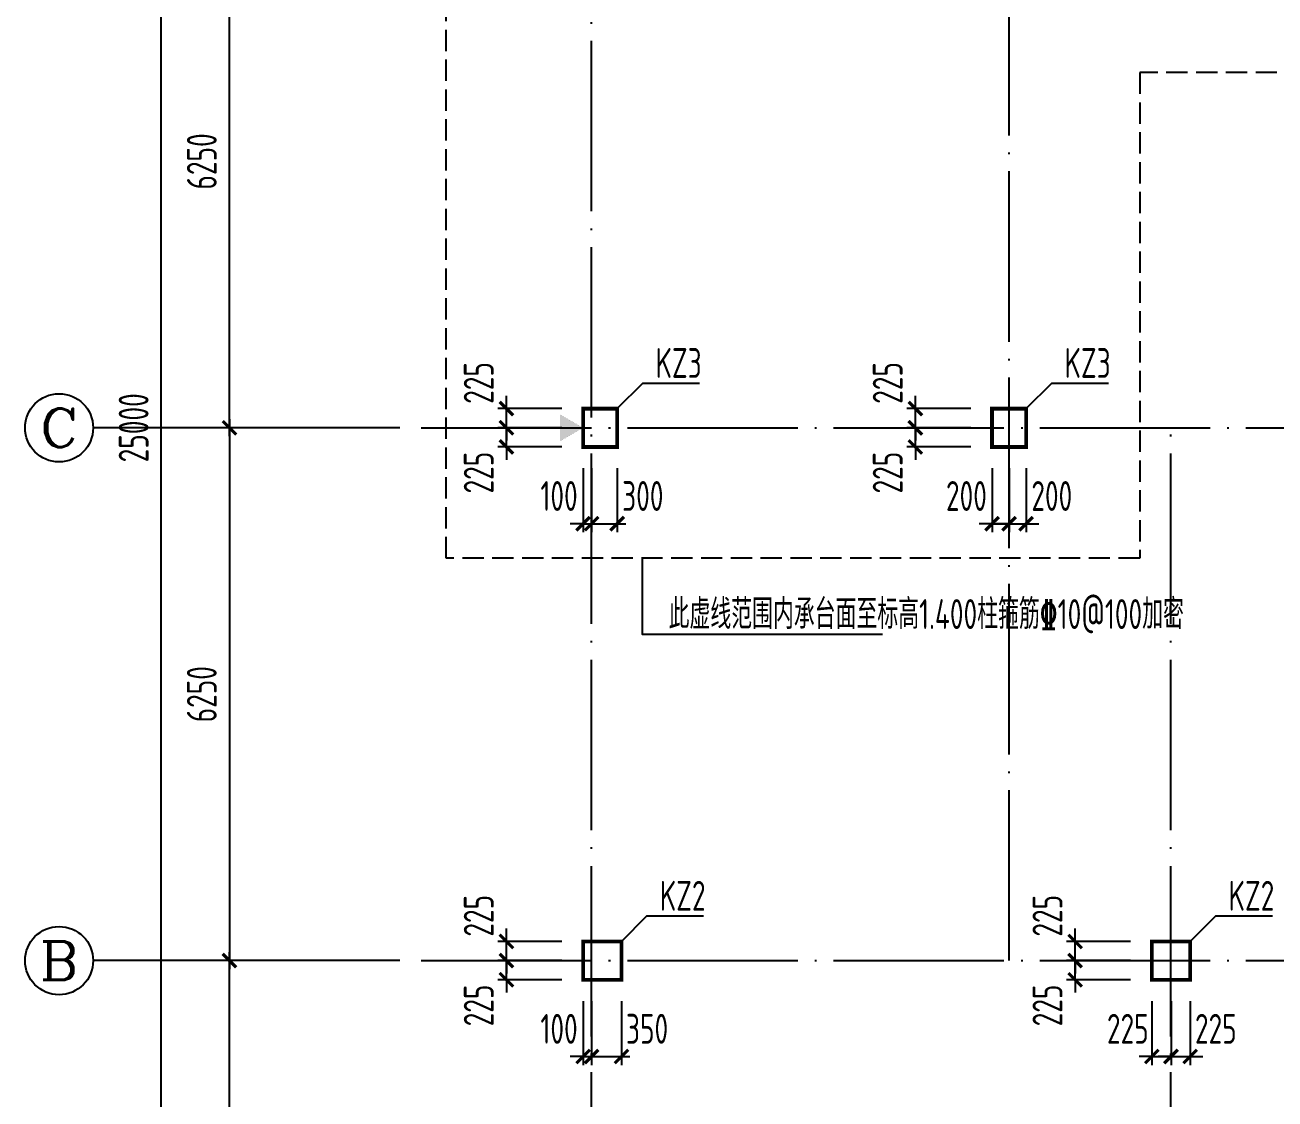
# Model space of a CAD drawing. Extents: x 287149 to 898857, y 100802 to 160212.
# Drawn here: x 613637 to 628308, y 115339 to 127937 of the extents above; entities that cross this region are included whole.
import ezdxf
from ezdxf.enums import TextEntityAlignment as Align

# ---------------------------------------------------------------- set-up
doc = ezdxf.new("R2010")
doc.units = 0
doc.header["$LTSCALE"] = 1000
doc.linetypes.add('DASH', pattern=[0.35, 0.25, -0.1])
doc.linetypes.add('DOTE', pattern=[2.42, 2, -0.2, 0.02, -0.2])
doc.layers.get('0').update_dxf_attribs({"linetype": 'CONTINUOUS'})
doc.layers.get('DEFPOINTS').update_dxf_attribs({"linetype": 'CONTINUOUS'})
for name, color, linetype in [('AXIS', 8, 'DOTE'), ('AXIS_DIM', 3, 'CONTINUOUS'), ('AXIS_TEXT', 3, 'CONTINUOUS'), ('COLU', 7, 'CONTINUOUS'), ('DIM', 3, 'CONTINUOUS'), ('SJSM', 150, 'CONTINUOUS'), ('TEXT', 7, 'CONTINUOUS')]:
    doc.layers.add(name, color=color, linetype=linetype)
doc.styles.add('_AXIS', font='complex.shx', dxfattribs={"bigfont": 'gbcbig.shx'})
doc.styles.add('COMPLEX', font='COMPLEX')
doc.styles.add('TSSD_Dimension', font='tssdeng.shx', dxfattribs={"width": 0.7, "bigfont": 'hztxt.shx'})
doc.styles.add('TSSD_Rein', font='tssdeng.shx', dxfattribs={"width": 0.7, "bigfont": 'hztxt.shx'})
doc.dimstyles.new('TSSD_100_100', dxfattribs={"dimtxt": 350, "dimasz": 150, "dimexe": 100, "dimexo": 250, "dimgap": 150, "dimtad": 1, "dimdec": 0, "dimzin": 0, "dimdsep": 46, "dimtxsty": 'TSSD_Dimension', "dimblk": 'ARCHTICK', "dimcen": 0, "dimdle": 100, "dimclrd": 3, "dimclre": 3, "dimclrt": 7, "dimadec": 0, "dimazin": 0, "dimtfac": 1, "dimtdec": 0, "dimtix": 1, "dimtmove": 2, "dimatfit": 3, "dimfxl": 100, "dimtolj": 1, "dimtzin": 0, "dimarcsym": 0})

# ---------------------------------------------------------------- blocks, each defined once
blk = doc.blocks.new('_ARCHTICK')
at = {"color": 0}
blk.add_lwpolyline([(-0.53, -0.53, 0.25, 0.25, 0), (0.53, 0.53, 0.5, 0.5, 0)], format="xyseb", dxfattribs=at)
blk = doc.blocks.new('*D95')
at = {"layer": 'AXIS_DIM', "color": 3, "lineweight": -2}
for p, q in [((618037, 116962), (615937, 116962)), ((616037, 110712), (616037, 117062)), ((618037, 110812), (615937, 110812))]:
    blk.add_line(p, q, dxfattribs=at)
at = {"layer": 'DEFPOINTS', "color": 0}
for p in [(616037, 116962), (618287, 116962), (618287, 110812)]:
    blk.add_point(p, dxfattribs=at)
at = {"layer": 'AXIS_DIM', "color": 3, "lineweight": -2, "xscale": 150, "yscale": 150, "zscale": 150}
for p, rotation in [((616037, 116962), 90), ((616037, 110812), 270)]:
    blk.add_blockref('_ARCHTICK', p, dxfattribs=dict(at, rotation=rotation))
at = {"layer": 'AXIS_DIM', "color": 7, "insert": (615712, 113887), "char_height": 350, "attachment_point": 5, "rotation": 90, "style": 'TSSD_Dimension'}
blk.add_mtext('\\A1;6150', dxfattribs=at)
blk = doc.blocks.new('*D96')
at = {"layer": 'AXIS_DIM', "color": 3, "lineweight": -2}
for p, q in [((616037, 123312), (616037, 116862)), ((618037, 123212), (615937, 123212)), ((618037, 116962), (615937, 116962))]:
    blk.add_line(p, q, dxfattribs=at)
at = {"layer": 'DEFPOINTS', "color": 0}
for p in [(618287, 123212), (616037, 116962), (618287, 116962)]:
    blk.add_point(p, dxfattribs=at)
at = {"layer": 'AXIS_DIM', "color": 3, "lineweight": -2, "xscale": 150, "yscale": 150, "zscale": 150}
for p, rotation in [((616037, 123212), 90), ((616037, 116962), 270)]:
    blk.add_blockref('_ARCHTICK', p, dxfattribs=dict(at, rotation=rotation))
at = {"layer": 'AXIS_DIM', "color": 7, "insert": (615712, 120087), "char_height": 350, "attachment_point": 5, "rotation": 90, "style": 'TSSD_Dimension'}
blk.add_mtext('\\A1;6250', dxfattribs=at)
blk = doc.blocks.new('*D99')
at = {"layer": 'AXIS_DIM', "color": 3, "lineweight": -2}
for p, q in [((618037, 135712), (615137, 135712)), ((615237, 110612), (615237, 135812)), ((618037, 110712), (615137, 110712))]:
    blk.add_line(p, q, dxfattribs=at)
at = {"layer": 'DEFPOINTS', "color": 0}
for p in [(615237, 135712), (618287, 135712), (618287, 110712)]:
    blk.add_point(p, dxfattribs=at)
at = {"layer": 'AXIS_DIM', "color": 3, "lineweight": -2, "xscale": 150, "yscale": 150, "zscale": 150}
for p, rotation in [((615237, 135712), 90), ((615237, 110712), 270)]:
    blk.add_blockref('_ARCHTICK', p, dxfattribs=dict(at, rotation=rotation))
at = {"layer": 'AXIS_DIM', "color": 7, "insert": (614912, 123212), "char_height": 350, "attachment_point": 5, "rotation": 90, "style": 'TSSD_Dimension'}
blk.add_mtext('\\A1;25000', dxfattribs=at)
blk = doc.blocks.new('_AXISO')
blk.add_circle((0, 0), 0.5)
at = {"layer": 'AXIS_TEXT', "style": 'COMPLEX', "width": 1.041667}
blk.add_attdef('A', text='', height=0.56, dxfattribs=at).set_placement((-0.25, -0.28), (0.25, -0.28), align=Align.FIT)
blk = doc.blocks.new('*D104')
at = {"layer": 'AXIS_DIM', "color": 3, "lineweight": -2}
for p, q in [((616037, 123112), (616037, 129562)), ((618037, 129462), (615937, 129462)), ((618037, 123212), (615937, 123212))]:
    blk.add_line(p, q, dxfattribs=at)
at = {"layer": 'DEFPOINTS', "color": 0}
for p in [(616037, 129462), (618287, 129462), (618287, 123212)]:
    blk.add_point(p, dxfattribs=at)
at = {"layer": 'AXIS_DIM', "color": 3, "lineweight": -2, "xscale": 150, "yscale": 150, "zscale": 150}
for p, rotation in [((616037, 129462), 90), ((616037, 123212), 270)]:
    blk.add_blockref('_ARCHTICK', p, dxfattribs=dict(at, rotation=rotation))
at = {"layer": 'AXIS_DIM', "color": 7, "insert": (615712, 126337), "char_height": 350, "attachment_point": 5, "rotation": 90, "style": 'TSSD_Dimension'}
blk.add_mtext('\\A1;6250', dxfattribs=at)
blk = doc.blocks.new('*D122')
at = {"layer": 'DEFPOINTS', "color": 0}
for p in [(620187, 116737), (620287, 116737), (620287, 115837)]:
    blk.add_point(p, dxfattribs=at)
at = {"layer": 'DIM', "color": 3, "lineweight": -2}
for p, q in [((620187, 116487), (620187, 115737)), ((620287, 116487), (620287, 115737)), ((620187, 115837), (620037, 115837)), ((620187, 115837), (620287, 115837)), ((620287, 115837), (620437, 115837))]:
    blk.add_line(p, q, dxfattribs=at)
at = {"layer": 'DIM', "color": 3, "lineweight": -2, "xscale": 150, "yscale": 150, "zscale": 150}
blk.add_blockref('_ARCHTICK', (620187, 115837), dxfattribs=at)
at = {"layer": 'DIM', "color": 3, "lineweight": -2, "xscale": 150, "yscale": 150, "zscale": 150, "rotation": 180}
blk.add_blockref('_ARCHTICK', (620287, 115837), dxfattribs=at)
at = {"layer": 'DIM', "color": 7, "insert": (619905, 116162), "char_height": 350, "attachment_point": 5, "style": 'TSSD_Dimension'}
blk.add_mtext('\\A1;100', dxfattribs=at)
blk = doc.blocks.new('*D123')
at = {"layer": 'DEFPOINTS', "color": 0}
for p in [(620287, 116737), (620637, 116737), (620637, 115837)]:
    blk.add_point(p, dxfattribs=at)
at = {"layer": 'DIM', "color": 3, "lineweight": -2}
for p, q in [((620287, 116487), (620287, 115737)), ((620637, 116487), (620637, 115737)), ((620187, 115837), (620737, 115837))]:
    blk.add_line(p, q, dxfattribs=at)
at = {"layer": 'DIM', "color": 3, "lineweight": -2, "xscale": 150, "yscale": 150, "zscale": 150, "rotation": 180}
blk.add_blockref('_ARCHTICK', (620287, 115837), dxfattribs=at)
at = {"layer": 'DIM', "color": 3, "lineweight": -2, "xscale": 150, "yscale": 150, "zscale": 150}
blk.add_blockref('_ARCHTICK', (620637, 115837), dxfattribs=at)
at = {"layer": 'DIM', "color": 7, "insert": (620938, 116162), "char_height": 350, "attachment_point": 5, "style": 'TSSD_Dimension'}
blk.add_mtext('\\A1;350', dxfattribs=at)
blk = doc.blocks.new('*D124')
at = {"layer": 'DEFPOINTS', "color": 0}
for p in [(619287, 116962), (620187, 116962), (620187, 116737)]:
    blk.add_point(p, dxfattribs=at)
at = {"layer": 'DIM', "color": 3, "lineweight": -2}
for p, q in [((619287, 116962), (619287, 117112)), ((619937, 116962), (619187, 116962)), ((619287, 116737), (619287, 116962)), ((619937, 116737), (619187, 116737)), ((619287, 116737), (619287, 116587))]:
    blk.add_line(p, q, dxfattribs=at)
at = {"layer": 'DIM', "color": 3, "lineweight": -2, "xscale": 150, "yscale": 150, "zscale": 150}
for p, rotation in [((619287, 116962), 270), ((619287, 116737), 90)]:
    blk.add_blockref('_ARCHTICK', p, dxfattribs=dict(at, rotation=rotation))
at = {"layer": 'DIM', "color": 7, "insert": (618962, 116436), "char_height": 350, "attachment_point": 5, "rotation": 90, "style": 'TSSD_Dimension'}
blk.add_mtext('\\A1;225', dxfattribs=at)
blk = doc.blocks.new('*D125')
at = {"layer": 'DEFPOINTS', "color": 0}
for p in [(619287, 117187), (620187, 117187), (620187, 116962)]:
    blk.add_point(p, dxfattribs=at)
at = {"layer": 'DIM', "color": 3, "lineweight": -2}
for p, q in [((619287, 117187), (619287, 117337)), ((619937, 117187), (619187, 117187)), ((619287, 116962), (619287, 117187)), ((619937, 116962), (619187, 116962)), ((619287, 116962), (619287, 116812))]:
    blk.add_line(p, q, dxfattribs=at)
at = {"layer": 'DIM', "color": 3, "lineweight": -2, "xscale": 150, "yscale": 150, "zscale": 150}
for p, rotation in [((619287, 117187), 270), ((619287, 116962), 90)]:
    blk.add_blockref('_ARCHTICK', p, dxfattribs=dict(at, rotation=rotation))
at = {"layer": 'DIM', "color": 7, "insert": (618962, 117488), "char_height": 350, "attachment_point": 5, "rotation": 90, "style": 'TSSD_Dimension'}
blk.add_mtext('\\A1;225', dxfattribs=at)
blk = doc.blocks.new('*D126')
at = {"layer": 'DEFPOINTS', "color": 0}
for p in [(626862, 116737), (627087, 116737), (627087, 115837)]:
    blk.add_point(p, dxfattribs=at)
at = {"layer": 'DIM', "color": 3, "lineweight": -2}
for p, q in [((626862, 116487), (626862, 115737)), ((627087, 116487), (627087, 115737)), ((626862, 115837), (626712, 115837)), ((626862, 115837), (627087, 115837)), ((627087, 115837), (627237, 115837))]:
    blk.add_line(p, q, dxfattribs=at)
at = {"layer": 'DIM', "color": 3, "lineweight": -2, "xscale": 150, "yscale": 150, "zscale": 150}
blk.add_blockref('_ARCHTICK', (626862, 115837), dxfattribs=at)
at = {"layer": 'DIM', "color": 3, "lineweight": -2, "xscale": 150, "yscale": 150, "zscale": 150, "rotation": 180}
blk.add_blockref('_ARCHTICK', (627087, 115837), dxfattribs=at)
at = {"layer": 'DIM', "color": 7, "insert": (626580, 116162), "char_height": 350, "attachment_point": 5, "style": 'TSSD_Dimension'}
blk.add_mtext('\\A1;225', dxfattribs=at)
blk = doc.blocks.new('*D127')
at = {"layer": 'DEFPOINTS', "color": 0}
for p in [(627087, 116737), (627312, 116737), (627312, 115837)]:
    blk.add_point(p, dxfattribs=at)
at = {"layer": 'DIM', "color": 3, "lineweight": -2}
for p, q in [((627087, 116487), (627087, 115737)), ((627312, 116487), (627312, 115737)), ((627087, 115837), (626937, 115837)), ((627087, 115837), (627312, 115837)), ((627312, 115837), (627462, 115837))]:
    blk.add_line(p, q, dxfattribs=at)
at = {"layer": 'DIM', "color": 3, "lineweight": -2, "xscale": 150, "yscale": 150, "zscale": 150}
blk.add_blockref('_ARCHTICK', (627087, 115837), dxfattribs=at)
at = {"layer": 'DIM', "color": 3, "lineweight": -2, "xscale": 150, "yscale": 150, "zscale": 150, "rotation": 180}
blk.add_blockref('_ARCHTICK', (627312, 115837), dxfattribs=at)
at = {"layer": 'DIM', "color": 7, "insert": (627613, 116162), "char_height": 350, "attachment_point": 5, "style": 'TSSD_Dimension'}
blk.add_mtext('\\A1;225', dxfattribs=at)
blk = doc.blocks.new('*D128')
at = {"layer": 'DEFPOINTS', "color": 0}
for p in [(625962, 116962), (626862, 116962), (626862, 116737)]:
    blk.add_point(p, dxfattribs=at)
at = {"layer": 'DIM', "color": 3, "lineweight": -2}
for p, q in [((625962, 116962), (625962, 117112)), ((626612, 116962), (625862, 116962)), ((625962, 116737), (625962, 116962)), ((626612, 116737), (625862, 116737)), ((625962, 116737), (625962, 116587))]:
    blk.add_line(p, q, dxfattribs=at)
at = {"layer": 'DIM', "color": 3, "lineweight": -2, "xscale": 150, "yscale": 150, "zscale": 150}
for p, rotation in [((625962, 116962), 270), ((625962, 116737), 90)]:
    blk.add_blockref('_ARCHTICK', p, dxfattribs=dict(at, rotation=rotation))
at = {"layer": 'DIM', "color": 7, "insert": (625637, 116436), "char_height": 350, "attachment_point": 5, "rotation": 90, "style": 'TSSD_Dimension'}
blk.add_mtext('\\A1;225', dxfattribs=at)
blk = doc.blocks.new('*D129')
at = {"layer": 'DEFPOINTS', "color": 0}
for p in [(625962, 117187), (626862, 117187), (626862, 116962)]:
    blk.add_point(p, dxfattribs=at)
at = {"layer": 'DIM', "color": 3, "lineweight": -2}
for p, q in [((625962, 117187), (625962, 117337)), ((626612, 117187), (625862, 117187)), ((625962, 116962), (625962, 117187)), ((626612, 116962), (625862, 116962)), ((625962, 116962), (625962, 116812))]:
    blk.add_line(p, q, dxfattribs=at)
at = {"layer": 'DIM', "color": 3, "lineweight": -2, "xscale": 150, "yscale": 150, "zscale": 150}
for p, rotation in [((625962, 117187), 270), ((625962, 116962), 90)]:
    blk.add_blockref('_ARCHTICK', p, dxfattribs=dict(at, rotation=rotation))
at = {"layer": 'DIM', "color": 7, "insert": (625637, 117488), "char_height": 350, "attachment_point": 5, "rotation": 90, "style": 'TSSD_Dimension'}
blk.add_mtext('\\A1;225', dxfattribs=at)
blk = doc.blocks.new('*D134')
at = {"layer": 'DEFPOINTS', "color": 0}
for p in [(620187, 122987), (620287, 122987), (620287, 122087)]:
    blk.add_point(p, dxfattribs=at)
at = {"layer": 'DIM', "color": 3, "lineweight": -2}
for p, q in [((620187, 122737), (620187, 121987)), ((620287, 122737), (620287, 121987)), ((620187, 122087), (620037, 122087)), ((620187, 122087), (620287, 122087)), ((620287, 122087), (620437, 122087))]:
    blk.add_line(p, q, dxfattribs=at)
at = {"layer": 'DIM', "color": 3, "lineweight": -2, "xscale": 150, "yscale": 150, "zscale": 150}
blk.add_blockref('_ARCHTICK', (620187, 122087), dxfattribs=at)
at = {"layer": 'DIM', "color": 3, "lineweight": -2, "xscale": 150, "yscale": 150, "zscale": 150, "rotation": 180}
blk.add_blockref('_ARCHTICK', (620287, 122087), dxfattribs=at)
at = {"layer": 'DIM', "color": 7, "insert": (619905, 122412), "char_height": 350, "attachment_point": 5, "style": 'TSSD_Dimension'}
blk.add_mtext('\\A1;100', dxfattribs=at)
blk = doc.blocks.new('*D135')
at = {"layer": 'DEFPOINTS', "color": 0}
for p in [(620287, 122987), (620587, 122987), (620587, 122087)]:
    blk.add_point(p, dxfattribs=at)
at = {"layer": 'DIM', "color": 3, "lineweight": -2}
for p, q in [((620287, 122737), (620287, 121987)), ((620587, 122737), (620587, 121987)), ((620187, 122087), (620687, 122087))]:
    blk.add_line(p, q, dxfattribs=at)
at = {"layer": 'DIM', "color": 3, "lineweight": -2, "xscale": 150, "yscale": 150, "zscale": 150, "rotation": 180}
blk.add_blockref('_ARCHTICK', (620287, 122087), dxfattribs=at)
at = {"layer": 'DIM', "color": 3, "lineweight": -2, "xscale": 150, "yscale": 150, "zscale": 150}
blk.add_blockref('_ARCHTICK', (620587, 122087), dxfattribs=at)
at = {"layer": 'DIM', "color": 7, "insert": (620888, 122412), "char_height": 350, "attachment_point": 5, "style": 'TSSD_Dimension'}
blk.add_mtext('\\A1;300', dxfattribs=at)
blk = doc.blocks.new('*D136')
at = {"layer": 'DEFPOINTS', "color": 0}
for p in [(619287, 123212), (620187, 123212), (620187, 122987)]:
    blk.add_point(p, dxfattribs=at)
at = {"layer": 'DIM', "color": 3, "lineweight": -2}
for p, q in [((619287, 123212), (619287, 123362)), ((619937, 123212), (619187, 123212)), ((619287, 122987), (619287, 123212)), ((619937, 122987), (619187, 122987)), ((619287, 122987), (619287, 122837))]:
    blk.add_line(p, q, dxfattribs=at)
at = {"layer": 'DIM', "color": 3, "lineweight": -2, "xscale": 150, "yscale": 150, "zscale": 150}
for p, rotation in [((619287, 123212), 270), ((619287, 122987), 90)]:
    blk.add_blockref('_ARCHTICK', p, dxfattribs=dict(at, rotation=rotation))
at = {"layer": 'DIM', "color": 7, "insert": (618962, 122686), "char_height": 350, "attachment_point": 5, "rotation": 90, "style": 'TSSD_Dimension'}
blk.add_mtext('\\A1;225', dxfattribs=at)
blk = doc.blocks.new('*D137')
at = {"layer": 'DEFPOINTS', "color": 0}
for p in [(619287, 123437), (620187, 123437), (620187, 123212)]:
    blk.add_point(p, dxfattribs=at)
at = {"layer": 'DIM', "color": 3, "lineweight": -2}
for p, q in [((619287, 123437), (619287, 123587)), ((619937, 123437), (619187, 123437)), ((619287, 123212), (619287, 123437)), ((619937, 123212), (619187, 123212)), ((619287, 123212), (619287, 123062))]:
    blk.add_line(p, q, dxfattribs=at)
at = {"layer": 'DIM', "color": 3, "lineweight": -2, "xscale": 150, "yscale": 150, "zscale": 150}
for p, rotation in [((619287, 123437), 270), ((619287, 123212), 90)]:
    blk.add_blockref('_ARCHTICK', p, dxfattribs=dict(at, rotation=rotation))
at = {"layer": 'DIM', "color": 7, "insert": (618962, 123738), "char_height": 350, "attachment_point": 5, "rotation": 90, "style": 'TSSD_Dimension'}
blk.add_mtext('\\A1;225', dxfattribs=at)
blk = doc.blocks.new('*D138')
at = {"layer": 'DEFPOINTS', "color": 0}
for p in [(624987, 122987), (625187, 122987), (625187, 122087)]:
    blk.add_point(p, dxfattribs=at)
at = {"layer": 'DIM', "color": 3, "lineweight": -2}
for p, q in [((624987, 122737), (624987, 121987)), ((625187, 122737), (625187, 121987)), ((624987, 122087), (624837, 122087)), ((624987, 122087), (625187, 122087)), ((625187, 122087), (625337, 122087))]:
    blk.add_line(p, q, dxfattribs=at)
at = {"layer": 'DIM', "color": 3, "lineweight": -2, "xscale": 150, "yscale": 150, "zscale": 150}
blk.add_blockref('_ARCHTICK', (624987, 122087), dxfattribs=at)
at = {"layer": 'DIM', "color": 3, "lineweight": -2, "xscale": 150, "yscale": 150, "zscale": 150, "rotation": 180}
blk.add_blockref('_ARCHTICK', (625187, 122087), dxfattribs=at)
at = {"layer": 'DIM', "color": 7, "insert": (624686, 122412), "char_height": 350, "attachment_point": 5, "style": 'TSSD_Dimension'}
blk.add_mtext('\\A1;200', dxfattribs=at)
blk = doc.blocks.new('*D139')
at = {"layer": 'DEFPOINTS', "color": 0}
for p in [(625187, 122987), (625387, 122987), (625387, 122087)]:
    blk.add_point(p, dxfattribs=at)
at = {"layer": 'DIM', "color": 3, "lineweight": -2}
for p, q in [((625187, 122737), (625187, 121987)), ((625387, 122737), (625387, 121987)), ((625187, 122087), (625037, 122087)), ((625187, 122087), (625387, 122087)), ((625387, 122087), (625537, 122087))]:
    blk.add_line(p, q, dxfattribs=at)
at = {"layer": 'DIM', "color": 3, "lineweight": -2, "xscale": 150, "yscale": 150, "zscale": 150}
blk.add_blockref('_ARCHTICK', (625187, 122087), dxfattribs=at)
at = {"layer": 'DIM', "color": 3, "lineweight": -2, "xscale": 150, "yscale": 150, "zscale": 150, "rotation": 180}
blk.add_blockref('_ARCHTICK', (625387, 122087), dxfattribs=at)
at = {"layer": 'DIM', "color": 7, "insert": (625688, 122412), "char_height": 350, "attachment_point": 5, "style": 'TSSD_Dimension'}
blk.add_mtext('\\A1;200', dxfattribs=at)
blk = doc.blocks.new('*D140')
at = {"layer": 'DEFPOINTS', "color": 0}
for p in [(624087, 123212), (624987, 123212), (624987, 122987)]:
    blk.add_point(p, dxfattribs=at)
at = {"layer": 'DIM', "color": 3, "lineweight": -2}
for p, q in [((624087, 123212), (624087, 123362)), ((624737, 123212), (623987, 123212)), ((624087, 122987), (624087, 123212)), ((624737, 122987), (623987, 122987)), ((624087, 122987), (624087, 122837))]:
    blk.add_line(p, q, dxfattribs=at)
at = {"layer": 'DIM', "color": 3, "lineweight": -2, "xscale": 150, "yscale": 150, "zscale": 150}
for p, rotation in [((624087, 123212), 270), ((624087, 122987), 90)]:
    blk.add_blockref('_ARCHTICK', p, dxfattribs=dict(at, rotation=rotation))
at = {"layer": 'DIM', "color": 7, "insert": (623762, 122686), "char_height": 350, "attachment_point": 5, "rotation": 90, "style": 'TSSD_Dimension'}
blk.add_mtext('\\A1;225', dxfattribs=at)
blk = doc.blocks.new('*D141')
at = {"layer": 'DEFPOINTS', "color": 0}
for p in [(624087, 123437), (624987, 123437), (624987, 123212)]:
    blk.add_point(p, dxfattribs=at)
at = {"layer": 'DIM', "color": 3, "lineweight": -2}
for p, q in [((624087, 123437), (624087, 123587)), ((624737, 123437), (623987, 123437)), ((624087, 123212), (624087, 123437)), ((624737, 123212), (623987, 123212)), ((624087, 123212), (624087, 123062))]:
    blk.add_line(p, q, dxfattribs=at)
at = {"layer": 'DIM', "color": 3, "lineweight": -2, "xscale": 150, "yscale": 150, "zscale": 150}
for p, rotation in [((624087, 123437), 270), ((624087, 123212), 90)]:
    blk.add_blockref('_ARCHTICK', p, dxfattribs=dict(at, rotation=rotation))
at = {"layer": 'DIM', "color": 7, "insert": (623762, 123738), "char_height": 350, "attachment_point": 5, "rotation": 90, "style": 'TSSD_Dimension'}
blk.add_mtext('\\A1;225', dxfattribs=at)

msp = doc.modelspace()

# ---------------------------------------------------------------- hatches: boundary and pattern name
at = {"layer": 'SJSM', "linetype": 'Continuous'}
msp.add_hatch(color=1, dxfattribs=at).paths.add_polyline_path([(619915.467, 123054.955), (619915.467, 123368.461), (620186.971, 123211.708)])

# ---------------------------------------------------------------- linework, layer by layer
at = {"layer": 'AXIS'}
for p, q in [((620286.971, 108811.708), (620286.971, 137111.708)), ((625186.971, 116961.708), (625186.971, 137111.708)), ((618286.971, 123211.708), (632086.971, 123211.708)), ((627086.971, 108811.708), (627086.971, 123211.708)), ((618286.971, 116961.708), (632086.971, 116961.708))]:
    msp.add_line(p, q, dxfattribs=at)
at = {"layer": 'AXIS_TEXT'}
for p, q in [((618036.971, 123211.708), (614437.045, 123211.708)), ((617536.971, 116961.708), (614437.045, 116961.708))]:
    msp.add_line(p, q, dxfattribs=at)
at = {"layer": 'COLU', "ltscale": 0.01, "const_width": 45}
for points in [[(620586.971, 122986.708), (620586.971, 123436.708), (620186.971, 123436.708), (620186.971, 122986.708)], [(625386.971, 122986.708), (625386.971, 123436.708), (624986.971, 123436.708), (624986.971, 122986.708)], [(620636.971, 116736.708), (620636.971, 117186.708), (620186.971, 117186.708), (620186.971, 116736.708)], [(627311.971, 116736.708), (627311.971, 117186.708), (626861.971, 117186.708), (626861.971, 116736.708)]]:
    msp.add_lwpolyline(points, close=True, dxfattribs=at)
at = {"layer": 'SJSM', "color": 1, "linetype": 'Continuous', "const_width": 0.5}
msp.add_lwpolyline([(619915.467, 123368.461), (619915.467, 123054.955), (620186.971, 123211.708)], close=True, dxfattribs=at)
at = {"layer": 'TEXT', "linetype": 'DASH'}
msp.add_lwpolyline([(626720.962, 127379.312), (626720.962, 121681.821), (618581.365, 121681.821), (618581.365, 136848.737), (631481.024, 136848.737), (631481.024, 127379.312), (626720.962, 127379.312)], close=True, dxfattribs=at)
at = {"layer": 'TEXT'}
for points in [[(620586.971, 123436.708), (620886.971, 123737.129), (621551.836, 123737.129)], [(625386.971, 123436.708), (625686.971, 123737.129), (626351.836, 123737.129)], [(620879.584, 121681.821), (620879.584, 120792.259), (623700.3, 120792.259)], [(620636.971, 117186.708), (620936.971, 117487.129), (621601.836, 117487.129)], [(627311.971, 117186.708), (627611.971, 117487.129), (628276.836, 117487.129)]]:
    msp.add_lwpolyline(points, dxfattribs=at)

# ---------------------------------------------------------------- block references
at = {"layer": 'AXIS_TEXT'}
ref = msp.add_blockref('_AXISO', (614037.045, 123211.708), dxfattribs=dict(at, xscale=800, yscale=800, zscale=800))
ref.add_attrib('A', 'C', dxfattribs={"height": 452.548, "style": '_AXIS', "width": 1.4}).set_placement((613810.771, 122985.434), (614263.319, 122985.434), align=Align.FIT)
ref = msp.add_blockref('_AXISO', (614037.045, 116961.708), dxfattribs=dict(at, xscale=800, yscale=800, zscale=800))
ref.add_attrib('A', 'B', dxfattribs={"height": 452.548, "style": '_AXIS', "width": 1.235294}).set_placement((613810.771, 116735.434), (614263.319, 116735.434), align=Align.FIT)

# ---------------------------------------------------------------- texts
at = {"layer": 'TEXT', "style": 'TSSD_Rein', "width": 0.7}
for s, p in [('KZ3', (621037.135, 123797.129)), ('KZ3', (625837.135, 123797.129)), ('此虚线范围内承台面至标高1.400柱箍筋%%13210@100加密', (621190.299, 120852.259)), ('KZ2', (621087.135, 117547.129)), ('KZ2', (627762.135, 117547.129))]:
    msp.add_text(s, height=350, dxfattribs=at).set_placement(p)

# ---------------------------------------------------------------- dimensions: what is measured, and where the dimension line sits
at = {"layer": 'AXIS_DIM'}
for p1, p2, distance, picture, middle in [((618286.971, 110711.708), (618286.971, 135711.708), 3049.927, '*D99', (614912.045, 123211.708)), ((618286.971, 123211.708), (618286.971, 129461.708), 2249.927, '*D104', (615712.045, 126336.708)), ((618286.971, 123211.708), (618286.971, 116961.708), -2249.927, '*D96', (615712.045, 120086.708)), ((618286.971, 110811.708), (618286.971, 116961.708), 2249.927, '*D95', (615712.045, 113886.708))]:
    dim = msp.add_aligned_dim(p1=p1, p2=p2, distance=distance, dimstyle='TSSD_100_100', dxfattribs=at)
    dim.commit()
    dim.dimension.update_dxf_attribs({"geometry": picture, "text_midpoint": middle})
at = {"layer": 'DIM'}
for base, p1, p2, picture, middle in [((619286.971, 123436.708), (620186.971, 123211.708), (620186.971, 123436.708), '*D137', (618961.971, 123737.798)), ((624086.971, 123436.708), (624986.971, 123211.708), (624986.971, 123436.708), '*D141', (623761.971, 123737.798)), ((619286.971, 123211.708), (620186.971, 122986.708), (620186.971, 123211.708), '*D136', (618961.971, 122685.618)), ((624086.971, 123211.708), (624986.971, 122986.708), (624986.971, 123211.708), '*D140', (623761.971, 122685.618)), ((619286.971, 117186.708), (620186.971, 116961.708), (620186.971, 117186.708), '*D125', (618961.971, 117487.798)), ((625961.971, 117186.708), (626861.971, 116961.708), (626861.971, 117186.708), '*D129', (625636.971, 117487.798)), ((619286.971, 116961.708), (620186.971, 116736.708), (620186.971, 116961.708), '*D124', (618961.971, 116435.618)), ((625961.971, 116961.708), (626861.971, 116736.708), (626861.971, 116961.708), '*D128', (625636.971, 116435.618))]:
    dim = msp.add_linear_dim(base=base, p1=p1, p2=p2, angle=90, dimstyle='TSSD_100_100', dxfattribs=at)
    dim.commit()
    dim.dimension.update_dxf_attribs({"geometry": picture, "text_midpoint": middle, "dimtype": 160})
for base, p1, p2, picture, middle in [((620286.971, 122086.708), (620186.971, 122986.708), (620286.971, 122986.708), '*D134', (619904.728, 122411.708)), ((620586.971, 122086.708), (620286.971, 122986.708), (620586.971, 122986.708), '*D135', (620888.061, 122411.708)), ((625186.971, 122086.708), (624986.971, 122986.708), (625186.971, 122986.708), '*D138', (624685.882, 122411.708)), ((625386.971, 122086.708), (625186.971, 122986.708), (625386.971, 122986.708), '*D139', (625688.061, 122411.708)), ((620286.971, 115836.708), (620186.971, 116736.708), (620286.971, 116736.708), '*D122', (619904.728, 116161.708)), ((620636.971, 115836.708), (620286.971, 116736.708), (620636.971, 116736.708), '*D123', (620938.061, 116161.708)), ((627086.971, 115836.708), (626861.971, 116736.708), (627086.971, 116736.708), '*D126', (626579.728, 116161.708)), ((627311.971, 115836.708), (627086.971, 116736.708), (627311.971, 116736.708), '*D127', (627613.061, 116161.708))]:
    dim = msp.add_linear_dim(base=base, p1=p1, p2=p2, dimstyle='TSSD_100_100', dxfattribs=at)
    dim.commit()
    dim.dimension.update_dxf_attribs({"geometry": picture, "text_midpoint": middle, "dimtype": 160})

doc.saveas('drawing.dxf')
